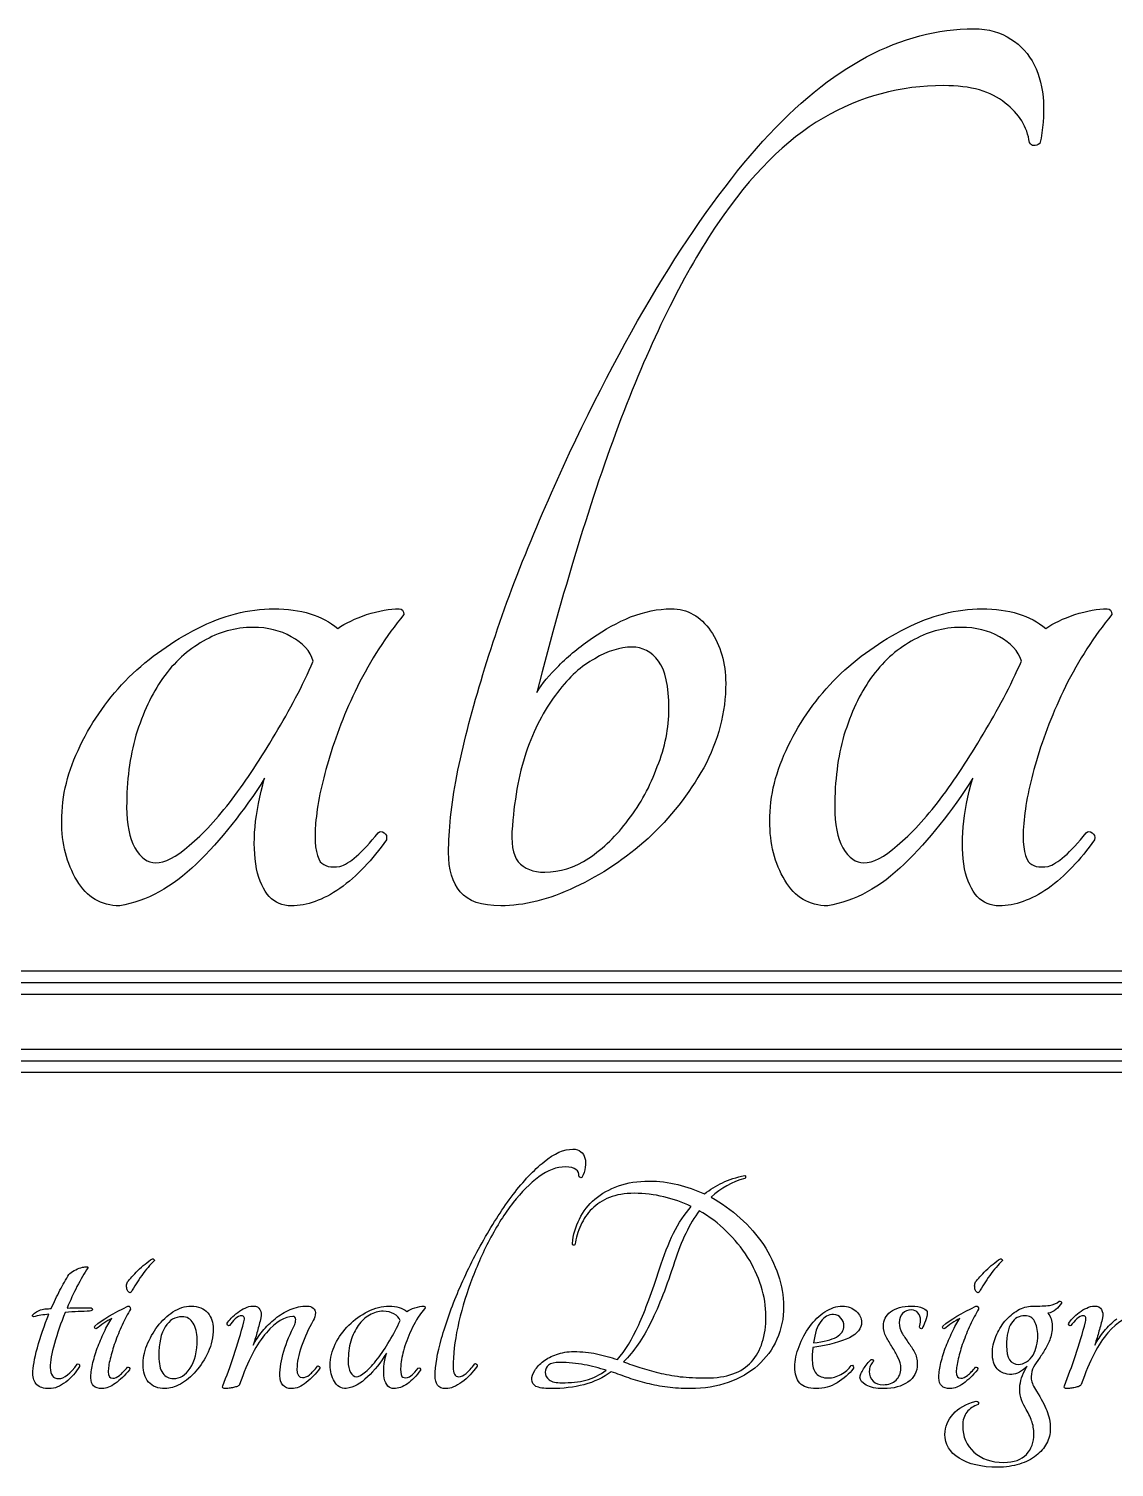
# Model space of a CAD drawing. Extents: x 18 to 132, y 20 to 130.
# Drawn here: x 60.8 to 108.4, y 20 to 83 of the extents above; entities that cross this region are included whole.
import ezdxf

# ---------------------------------------------------------------- set-up
doc = ezdxf.new("R2010")
doc.units = 0
doc.layers.add('Ebene_1', color=7, linetype='CONTINUOUS')

msp = doc.modelspace()

# ---------------------------------------------------------------- linework, layer by layer
at = {"layer": 'Ebene_1', "color": 7}
for p, q in [((102.219415, 82.976305), (102.219415, 82.976305)), ((87.233415, 55.899905), (87.233415, 55.899905)), ((76.125146, 47.771906), (76.125146, 47.771906)), ((107.147027, 47.771906), (107.147027, 47.771906)), ((66.371546, 46.451106), (66.371546, 46.451106)), ((97.393427, 46.451106), (97.393427, 46.451106)), ((122.72222, 41.706902), (27.277922, 41.706902)), ((26.280791, 41.206773), (123.75921, 41.206773)), ((27.277922, 40.706963), (122.72222, 40.706963)), ((118.52145, 38.2854), (31.478699, 38.2854)), ((30.48141, 37.78609), (119.55859, 37.78609)), ((31.478182, 37.28495), (118.52145, 37.28495)), ((84.657291, 33.915936), (84.657302, 33.915928)), ((90.710945, 31.813384), (90.710945, 31.813377)), ((65.296892, 27.650605), (65.296892, 27.650605)), ((102.451345, 27.650605), (102.451345, 27.650605)), ((105.950899, 27.255503), (105.950899, 27.255495)), ((61.571562, 26.93095), (61.684451, 26.93095)), ((63.025004, 26.973264), (63.547114, 26.973264)), ((63.547114, 26.973264), (63.547114, 26.973275)), ((67.92156, 27.043829), (67.92156, 27.043829)), ((96.073151, 26.676942), (96.073151, 26.676942)), ((99.488015, 27.043845), (99.488023, 27.043829)), ((63.787006, 26.056053), (63.787006, 26.056053)), ((97.300805, 26.338276), (97.300816, 26.338276)), ((100.941459, 26.056053), (100.941459, 26.056053)), ((95.141819, 24.955388), (95.141819, 24.659055)), ((104.822011, 24.898944), (104.822011, 24.898944)), ((73.467209, 24.419176), (73.467208, 24.419168)), ((75.160547, 23.953502), (75.160547, 23.953502)), ((77.869875, 24.320389), (77.869875, 24.320389)), ((104.511576, 24.334509), (104.525678, 24.36273)), ((67.14545, 23.868835), (67.14545, 23.868835)), ((84.163402, 23.685392), (84.163402, 23.685392)), ((90.485166, 23.897058), (90.485166, 23.897058))]:
    msp.add_line(p, q, dxfattribs=at)
for points in [[(92.973815, 78.048705), (95.954082, 81.333772), (99.035948, 82.976305), (102.219415, 82.976305)], [(102.219415, 82.976305), (102.862882, 82.976305), (103.404748, 82.823905), (103.845015, 82.519105)], [(103.845015, 82.519105), (104.285282, 82.248172), (104.623948, 81.875638), (104.861015, 81.401505)], [(104.861015, 81.401505), (105.098082, 80.927372), (105.233548, 80.385505), (105.267415, 79.775905)], [(100.898615, 80.487105), (99.002082, 80.487105), (97.241015, 80.012972), (95.615415, 79.064705)], [(103.591015, 79.725105), (102.981415, 80.233105), (102.083948, 80.487105), (100.898615, 80.487105)], [(104.657815, 77.997905), (104.556215, 78.675238), (104.200615, 79.250972), (103.591015, 79.725105)], [(105.267415, 79.775905), (105.301282, 79.200172), (105.250482, 78.590572), (105.115015, 77.947105)], [(95.615415, 79.064705), (93.989815, 78.116438), (92.448882, 76.575505), (90.992615, 74.441905)], [(84.236215, 63.824705), (87.114882, 70.022305), (90.027415, 74.763638), (92.973815, 78.048705)], [(105.115015, 77.947105), (104.911815, 77.811638), (104.759415, 77.828572), (104.657815, 77.997905)], [(90.992615, 74.441905), (89.570215, 72.342172), (88.198615, 69.598972), (86.877815, 66.212305)], [(86.877815, 66.212305), (85.590882, 62.859505), (84.320882, 58.761639), (83.067815, 53.918706)], [(82.204215, 59.049505), (82.847682, 60.675105), (83.525015, 62.266838), (84.236215, 63.824705)], [(80.629415, 54.426706), (81.069682, 55.916839), (81.594615, 57.457772), (82.204215, 59.049505)], [(68.200346, 56.712705), (69.317946, 57.288438), (70.435546, 57.576305), (71.553146, 57.576305)], [(71.553146, 57.576305), (72.738479, 57.576305), (73.669813, 57.288438), (74.347146, 56.712705)], [(74.347146, 56.712705), (74.685813, 56.949772), (75.109146, 57.152972), (75.617146, 57.322305)], [(77.242746, 57.322305), (76.463813, 56.374038), (75.786479, 55.324172), (75.210746, 54.172706)], [(75.617146, 57.322305), (76.159013, 57.491638), (76.633146, 57.576305), (77.039546, 57.576305)], [(77.039546, 57.576305), (77.175013, 57.576305), (77.242746, 57.491638), (77.242746, 57.322305)], [(87.182615, 57.220705), (87.792215, 57.457772), (88.384882, 57.576305), (88.960615, 57.576305)], [(88.960615, 57.576305), (89.671815, 57.576305), (90.247548, 57.254572), (90.687815, 56.611105)], [(99.222227, 56.712705), (100.339827, 57.288438), (101.457427, 57.576305), (102.575027, 57.576305)], [(102.575027, 57.576305), (103.76036, 57.576305), (104.691694, 57.288438), (105.369027, 56.712705)], [(105.369027, 56.712705), (105.707694, 56.949772), (106.131027, 57.152972), (106.639027, 57.322305)], [(108.264627, 57.322305), (107.485694, 56.374038), (106.80836, 55.324172), (106.232627, 54.172706)], [(106.639027, 57.322305), (107.180894, 57.491638), (107.655027, 57.576305), (108.061427, 57.576305)], [(108.061427, 57.576305), (108.196894, 57.576305), (108.264627, 57.491638), (108.264627, 57.322305)], [(65.203146, 54.579106), (66.117546, 55.459639), (67.116613, 56.170838), (68.200346, 56.712705)], [(70.638746, 56.763505), (69.859813, 56.763505), (69.131679, 56.560305), (68.454346, 56.153905)], [(72.315146, 56.357105), (71.841013, 56.628038), (71.282213, 56.763505), (70.638746, 56.763505)], [(85.506215, 56.306305), (86.048082, 56.678838), (86.606882, 56.983638), (87.182615, 57.220705)], [(96.225027, 54.579106), (97.139427, 55.459639), (98.138494, 56.170838), (99.222227, 56.712705)], [(101.660627, 56.763505), (100.881694, 56.763505), (100.15356, 56.560305), (99.476227, 56.153905)], [(103.337027, 56.357105), (102.862894, 56.628038), (102.304094, 56.763505), (101.660627, 56.763505)], [(68.454346, 56.153905), (67.777013, 55.781372), (67.184346, 55.239506), (66.676346, 54.528306)], [(73.280346, 55.290306), (73.144879, 55.730572), (72.823146, 56.086172), (72.315146, 56.357105)], [(84.033015, 55.087106), (84.473282, 55.527372), (84.964348, 55.933772), (85.506215, 56.306305)], [(90.687815, 56.611105), (91.128082, 55.967639), (91.348215, 55.205639), (91.348215, 54.325106)], [(99.476227, 56.153905), (98.798894, 55.781372), (98.206227, 55.239506), (97.698227, 54.528306)], [(104.302227, 55.290306), (104.16676, 55.730572), (103.845027, 56.086172), (103.337027, 56.357105)], [(87.233415, 55.899905), (86.725415, 55.899905), (86.183548, 55.730572), (85.607815, 55.391906)], [(88.401815, 55.290306), (88.097015, 55.696705), (87.707548, 55.899905), (87.233415, 55.899905)], [(71.603946, 52.089906), (72.247413, 53.139773), (72.806213, 54.206573), (73.280346, 55.290306)], [(83.067815, 53.918706), (83.304882, 54.291239), (83.626615, 54.680706), (84.033015, 55.087106)], [(85.607815, 55.391906), (85.032082, 55.087106), (84.490215, 54.596039), (83.982215, 53.918706)], [(88.859015, 53.207506), (88.859015, 54.189639), (88.706615, 54.883906), (88.401815, 55.290306)], [(102.625827, 52.089906), (103.269294, 53.139773), (103.828094, 54.206573), (104.302227, 55.290306)], [(63.069546, 51.581906), (63.611413, 52.699506), (64.322613, 53.698573), (65.203146, 54.579106)], [(66.676346, 54.528306), (66.202213, 53.850973), (65.812746, 53.021239), (65.507946, 52.039106)], [(75.210746, 54.172706), (74.668879, 53.055106), (74.245546, 51.971373), (73.940746, 50.921506)], [(79.562615, 50.261106), (79.833548, 51.581906), (80.189148, 52.970439), (80.629415, 54.426706)], [(91.348215, 54.325106), (91.348215, 53.038173), (91.026482, 51.802039), (90.383015, 50.616706)], [(94.091427, 51.581906), (94.633294, 52.699506), (95.344494, 53.698573), (96.225027, 54.579106)], [(97.698227, 54.528306), (97.224094, 53.850973), (96.834627, 53.021239), (96.529827, 52.039106)], [(106.232627, 54.172706), (105.69076, 53.055106), (105.267427, 51.971373), (104.962627, 50.921506)], [(83.982215, 53.918706), (83.474215, 53.275239), (83.033948, 52.462439), (82.661415, 51.480306)], [(88.351015, 50.667506), (88.689682, 51.514173), (88.859015, 52.360839), (88.859015, 53.207506)], [(65.507946, 52.039106), (65.237013, 51.090839), (65.101546, 50.040973), (65.101546, 48.889506)], [(69.724346, 49.245106), (70.367813, 50.091773), (70.994346, 51.040039), (71.603946, 52.089906)], [(96.529827, 52.039106), (96.258894, 51.090839), (96.123427, 50.040973), (96.123427, 48.889506)], [(100.746227, 49.245106), (101.389694, 50.091773), (102.016227, 51.040039), (102.625827, 52.089906)], [(62.256746, 48.279906), (62.256746, 49.397506), (62.527679, 50.498173), (63.069546, 51.581906)], [(82.661415, 51.480306), (82.322748, 50.498173), (82.102615, 49.363639), (82.001015, 48.076706)], [(93.278627, 48.279906), (93.278627, 49.397506), (93.54956, 50.498173), (94.091427, 51.581906)], [(73.940746, 50.921506), (73.635946, 49.905506), (73.449679, 48.991106), (73.381946, 48.178306)], [(87.081015, 48.330706), (87.622882, 49.041906), (88.046215, 49.820839), (88.351015, 50.667506)], [(90.383015, 50.616706), (89.739548, 49.465239), (88.926748, 48.432306), (87.944615, 47.517906)], [(104.962627, 50.921506), (104.657827, 49.905506), (104.47156, 48.991106), (104.403827, 48.178306)], [(71.146746, 50.159506), (70.232346, 48.703239), (69.233279, 47.450173), (68.149546, 46.400306)], [(70.791146, 46.197106), (70.587946, 47.314706), (70.706479, 48.635506), (71.146746, 50.159506)], [(79.207015, 46.908306), (79.207015, 47.856573), (79.325548, 48.974173), (79.562615, 50.261106)], [(102.168627, 50.159506), (101.254227, 48.703239), (100.25516, 47.450173), (99.171427, 46.400306)], [(101.813027, 46.197106), (101.609827, 47.314706), (101.72836, 48.635506), (102.168627, 50.159506)], [(67.844746, 47.213106), (68.454346, 47.721106), (69.080879, 48.398439), (69.724346, 49.245106)], [(98.866627, 47.213106), (99.476227, 47.721106), (100.10276, 48.398439), (100.746227, 49.245106)], [(65.101546, 48.889506), (65.101546, 48.144439), (65.220079, 47.551773), (65.457146, 47.111506)], [(96.123427, 48.889506), (96.123427, 48.144439), (96.24196, 47.551773), (96.479027, 47.111506)], [(62.917146, 45.689106), (62.476879, 46.434173), (62.256746, 47.297773), (62.256746, 48.279906)], [(73.381946, 48.178306), (73.314213, 47.365506), (73.381946, 46.806706), (73.585146, 46.501906)], [(82.001015, 48.076706), (81.933282, 47.331639), (82.017948, 46.806706), (82.255015, 46.501906)], [(85.353815, 46.654306), (85.997282, 47.094573), (86.573015, 47.653373), (87.081015, 48.330706)], [(93.939027, 45.689106), (93.49876, 46.434173), (93.278627, 47.297773), (93.278627, 48.279906)], [(104.403827, 48.178306), (104.336094, 47.365506), (104.403827, 46.806706), (104.607027, 46.501906)], [(74.448746, 46.298706), (74.855146, 46.400306), (75.413946, 46.891373), (76.125146, 47.771906)], [(76.480746, 47.467106), (75.871146, 46.586573), (75.193813, 45.875373), (74.448746, 45.333506)], [(76.125146, 47.771906), (76.192879, 47.839639), (76.277546, 47.839639), (76.379146, 47.771906)], [(76.379146, 47.771906), (76.480746, 47.704173), (76.514613, 47.602573), (76.480746, 47.467106)], [(87.944615, 47.517906), (86.962482, 46.637373), (85.895682, 45.926173), (84.744215, 45.384306)], [(105.470627, 46.298706), (105.877027, 46.400306), (106.435827, 46.891373), (107.147027, 47.771906)], [(107.502627, 47.467106), (106.893027, 46.586573), (106.215694, 45.875373), (105.470627, 45.333506)], [(107.147027, 47.771906), (107.21476, 47.839639), (107.299427, 47.839639), (107.401027, 47.771906)], [(107.401027, 47.771906), (107.502627, 47.704173), (107.536494, 47.602573), (107.502627, 47.467106)], [(65.457146, 47.111506), (65.728079, 46.671239), (66.032879, 46.451106), (66.371546, 46.451106)], [(66.371546, 46.451106), (66.777946, 46.451106), (67.269013, 46.705106), (67.844746, 47.213106)], [(79.715015, 45.181106), (79.376348, 45.587506), (79.207015, 46.163239), (79.207015, 46.908306)], [(83.423415, 46.044706), (84.066882, 46.044706), (84.710348, 46.247906), (85.353815, 46.654306)], [(96.479027, 47.111506), (96.74996, 46.671239), (97.05476, 46.451106), (97.393427, 46.451106)], [(97.393427, 46.451106), (97.799827, 46.451106), (98.290894, 46.705106), (98.866627, 47.213106)], [(68.149546, 46.400306), (67.099679, 45.384306), (65.982079, 44.774706), (64.796746, 44.571506)], [(72.315146, 44.571506), (71.536213, 44.571506), (71.028213, 45.113373), (70.791146, 46.197106)], [(73.585146, 46.501906), (73.754479, 46.298706), (74.042346, 46.230973), (74.448746, 46.298706)], [(82.255015, 46.501906), (82.525948, 46.197106), (82.915415, 46.044706), (83.423415, 46.044706)], [(99.171427, 46.400306), (98.12156, 45.384306), (97.00396, 44.774706), (95.818627, 44.571506)], [(103.337027, 44.571506), (102.558094, 44.571506), (102.050094, 45.113373), (101.813027, 46.197106)], [(104.607027, 46.501906), (104.77636, 46.298706), (105.064227, 46.230973), (105.470627, 46.298706)], [(64.796746, 44.571506), (63.983946, 44.571506), (63.357413, 44.944039), (62.917146, 45.689106)], [(84.744215, 45.384306), (83.592748, 44.842439), (82.509015, 44.571506), (81.493015, 44.571506)], [(95.818627, 44.571506), (95.005827, 44.571506), (94.379294, 44.944039), (93.939027, 45.689106)], [(74.448746, 45.333506), (73.703679, 44.825506), (72.992479, 44.571506), (72.315146, 44.571506)], [(81.493015, 44.571506), (80.646348, 44.571506), (80.053682, 44.774706), (79.715015, 45.181106)], [(105.470627, 45.333506), (104.72556, 44.825506), (104.01436, 44.571506), (103.337027, 44.571506)], [(83.387296, 33.365603), (83.838849, 33.732491), (84.262181, 33.915936), (84.657291, 33.915936)], [(84.657302, 33.915928), (84.798413, 33.915928), (84.911302, 33.878298), (84.995968, 33.803038)], [(84.995968, 33.803038), (85.090041, 33.737187), (85.151189, 33.643113), (85.179411, 33.520818)], [(85.179411, 33.520818), (85.217042, 33.407929), (85.221743, 33.276225), (85.193514, 33.125706)], [(82.032631, 31.926271), (82.484186, 32.518937), (82.935741, 32.998715), (83.387296, 33.365603)], [(84.332738, 33.139818), (83.947034, 33.139818), (83.556627, 32.994004), (83.161516, 32.702375)], [(84.784291, 33.026929), (84.690218, 33.102189), (84.5397, 33.139818), (84.332738, 33.139818)], [(84.911291, 32.744709), (84.930106, 32.857597), (84.887773, 32.951671), (84.784291, 33.026929)], [(85.193514, 33.125706), (85.174698, 32.975188), (85.122957, 32.82467), (85.038291, 32.674152)], [(91.204832, 32.448384), (91.496462, 32.580086), (91.821017, 32.683567), (92.178497, 32.758827)], [(92.178497, 32.758827), (92.206719, 32.758827), (92.22083, 32.740012), (92.22083, 32.702383)], [(83.161516, 32.702375), (82.775814, 32.420154), (82.399519, 32.043857), (82.032631, 31.573487)], [(84.967737, 32.674152), (84.939515, 32.692968), (84.9207, 32.716486), (84.911291, 32.744709)], [(85.038291, 32.674152), (85.019477, 32.655337), (84.995959, 32.655337), (84.967737, 32.674152)], [(85.616844, 31.728718), (85.908473, 31.973309), (86.251842, 32.16616), (86.646953, 32.307271)], [(86.646953, 32.307271), (87.042063, 32.448382), (87.488914, 32.518937), (87.987505, 32.518937)], [(87.987505, 32.518937), (88.420244, 32.518937), (88.838873, 32.467197), (89.24339, 32.363717)], [(89.24339, 32.363717), (89.64791, 32.269642), (90.038317, 32.133234), (90.414612, 31.954495)], [(90.414612, 31.954495), (90.659203, 32.15205), (90.92261, 32.31668), (91.204832, 32.448384)], [(92.178497, 32.631827), (91.623462, 32.481309), (91.134278, 32.208495), (90.710945, 31.813384)], [(92.22083, 32.702383), (92.22083, 32.674161), (92.206719, 32.650642), (92.178497, 32.631827)], [(80.748521, 29.95072), (81.162446, 30.684497), (81.590482, 31.343014), (82.032631, 31.926271)], [(82.032631, 31.573487), (81.665742, 31.103118), (81.322372, 30.562193), (81.002521, 29.950712)], [(84.939511, 30.853829), (85.108844, 31.192495), (85.334622, 31.484125), (85.616844, 31.728718)], [(86.25184, 31.799264), (85.950805, 31.676968), (85.696806, 31.512339), (85.489844, 31.305377)], [(87.338395, 31.98271), (86.924469, 31.98271), (86.562284, 31.921561), (86.25184, 31.799264)], [(88.636614, 31.827487), (88.22269, 31.930969), (87.78995, 31.98271), (87.338395, 31.98271)], [(89.836056, 31.404154), (89.459761, 31.592302), (89.059947, 31.733413), (88.636614, 31.827487)], [(90.710945, 31.813377), (91.171907, 31.559377), (91.595239, 31.253636), (91.980941, 30.896155)], [(85.489844, 31.305377), (85.28288, 31.098415), (85.11825, 30.858526), (84.995955, 30.585711)], [(89.059947, 30.232935), (89.285725, 30.68449), (89.544428, 31.074896), (89.836056, 31.404154)], [(90.188835, 31.220711), (89.765503, 30.64686), (89.403318, 29.898972), (89.10228, 28.977047)], [(91.388277, 30.317602), (91.030796, 30.665675), (90.630982, 30.966711), (90.188835, 31.220711)], [(91.980941, 30.896155), (92.376051, 30.548082), (92.714718, 30.162379), (92.996939, 29.739046)], [(84.629066, 29.781387), (84.666696, 30.167091), (84.770178, 30.524572), (84.939511, 30.853829)], [(84.995955, 30.585711), (84.873659, 30.312896), (84.788993, 30.025971), (84.741955, 29.724936)], [(92.305497, 29.188713), (92.051497, 29.593232), (91.745757, 29.969528), (91.388277, 30.317602)], [(79.647857, 27.735279), (79.967708, 28.478463), (80.334596, 29.216943), (80.748521, 29.95072)], [(81.002521, 29.950712), (80.68267, 29.339233), (80.405152, 28.708938), (80.169967, 28.059827)], [(84.671399, 29.710833), (84.643177, 29.720235), (84.629066, 29.743753), (84.629066, 29.781387)], [(84.741955, 29.724936), (84.72314, 29.70612), (84.699621, 29.701419), (84.671399, 29.710833)], [(88.453171, 28.680714), (88.641319, 29.263973), (88.843578, 29.78138), (89.059947, 30.232935)], [(92.996939, 29.739046), (93.279161, 29.315713), (93.495531, 28.873566), (93.646049, 28.412604)], [(65.593225, 28.59605), (65.800188, 28.803012), (66.011854, 28.977049), (66.228224, 29.118159)], [(66.327002, 29.033493), (66.129446, 28.854751), (65.941299, 28.638381), (65.762558, 28.384383)], [(66.228224, 29.118159), (66.247039, 29.127561), (66.270557, 29.118153), (66.298779, 29.089936)], [(66.298779, 29.089936), (66.327002, 29.071121), (66.336409, 29.052307), (66.327002, 29.033493)], [(89.10228, 28.977047), (88.773023, 27.932828), (88.429653, 27.053237), (88.072171, 26.338276)], [(92.898163, 27.918717), (92.757052, 28.360864), (92.559496, 28.784196), (92.305497, 29.188713)], [(102.747678, 28.59605), (102.95464, 28.803012), (103.166306, 28.977049), (103.382677, 29.118159)], [(103.481454, 29.033493), (103.283898, 28.854751), (103.095751, 28.638381), (102.917011, 28.384383)], [(103.382677, 29.118159), (103.40149, 29.127561), (103.425008, 29.118153), (103.453231, 29.089936)], [(103.453231, 29.089936), (103.481453, 29.071121), (103.49086, 29.052307), (103.481454, 29.033493)], [(62.178339, 27.735271), (62.310042, 27.989271), (62.441745, 28.219753), (62.573449, 28.426717)], [(62.573449, 28.426717), (62.629893, 28.492568), (62.705152, 28.549012), (62.799226, 28.59605)], [(62.799226, 28.59605), (62.902708, 28.652492), (63.001485, 28.694825), (63.095559, 28.723047)], [(63.406003, 28.723047), (63.246077, 28.478456), (63.086152, 28.205642), (62.926226, 27.904605)], [(63.095559, 28.723047), (63.189633, 28.751269), (63.264892, 28.76538), (63.321336, 28.76538)], [(63.321336, 28.76538), (63.387188, 28.774782), (63.41541, 28.760671), (63.406003, 28.723047)], [(65.14167, 28.102161), (65.245152, 28.233865), (65.39567, 28.398495), (65.593225, 28.59605)], [(65.762558, 28.384383), (65.583818, 28.139791), (65.428596, 27.895198), (65.296892, 27.650605)], [(87.535949, 26.225386), (87.827579, 26.865088), (88.13332, 27.68353), (88.453171, 28.680714)], [(93.646049, 28.412604), (93.805975, 27.951642), (93.885938, 27.49068), (93.885938, 27.029719)], [(102.296122, 28.102161), (102.399604, 28.233865), (102.550122, 28.398495), (102.747678, 28.59605)], [(102.917011, 28.384383), (102.738271, 28.139791), (102.583049, 27.895198), (102.451345, 27.650605)], [(61.797339, 26.945052), (61.919635, 27.217865), (62.046635, 27.481272), (62.178339, 27.735271)], [(62.926226, 27.904605), (62.775708, 27.603569), (62.629893, 27.288422), (62.488782, 26.959162)], [(65.099337, 27.932828), (65.099337, 27.998679), (65.113448, 28.055123), (65.14167, 28.102161)], [(65.127559, 27.763494), (65.108744, 27.819939), (65.099337, 27.876383), (65.099337, 27.932828)], [(65.198115, 27.650605), (65.169893, 27.678827), (65.146374, 27.716457), (65.127559, 27.763494)], [(78.899969, 25.632728), (79.088117, 26.300654), (79.337413, 27.001504), (79.647857, 27.735279)], [(80.169967, 28.059827), (79.934782, 27.410717), (79.746634, 26.766311), (79.605524, 26.126609)], [(93.109829, 26.592276), (93.109829, 27.034422), (93.039274, 27.476569), (92.898163, 27.918717)], [(102.253788, 27.932828), (102.253788, 27.998679), (102.2679, 28.055123), (102.296122, 28.102161)], [(102.282012, 27.763494), (102.263196, 27.819939), (102.253788, 27.876383), (102.253788, 27.932828)], [(102.352568, 27.650605), (102.324346, 27.678827), (102.300827, 27.716457), (102.282012, 27.763494)], [(65.296892, 27.650605), (65.26867, 27.622383), (65.235744, 27.622383), (65.198115, 27.650605)], [(102.451345, 27.650605), (102.423122, 27.622383), (102.390197, 27.622383), (102.352568, 27.650605)], [(105.527567, 27.07206), (105.706306, 27.100282), (105.847417, 27.16143), (105.950899, 27.255503)], [(106.063786, 27.170837), (105.988528, 27.067356), (105.903862, 26.973283), (105.809787, 26.888616)], [(105.950899, 27.255495), (105.979122, 27.274311), (106.007344, 27.26961), (106.035566, 27.241393)], [(106.035566, 27.241393), (106.063788, 27.222577), (106.073195, 27.199059), (106.063786, 27.170837)], [(61.02123, 26.578171), (60.974193, 26.587572), (60.960081, 26.611091), (60.978896, 26.648727)], [(60.978896, 26.648727), (61.007119, 26.686356), (61.049452, 26.723986), (61.105896, 26.761617)], [(61.698562, 26.69106), (61.453969, 26.662838), (61.228192, 26.625208), (61.02123, 26.578171)], [(61.105896, 26.761617), (61.171748, 26.808652), (61.247007, 26.846281), (61.331673, 26.874504)], [(61.190562, 25.223508), (61.322266, 25.703284), (61.491599, 26.192468), (61.698562, 26.69106)], [(61.331673, 26.874504), (61.41634, 26.912134), (61.496303, 26.93095), (61.571562, 26.93095)], [(61.684451, 26.93095), (61.72208, 26.93095), (61.75971, 26.93565), (61.797339, 26.945052)], [(62.404116, 26.761617), (62.215968, 26.300653), (62.060746, 25.849098), (61.93845, 25.406952)], [(62.98267, 26.80395), (62.80393, 26.794548), (62.611078, 26.780437), (62.404116, 26.761617)], [(62.488782, 26.959162), (62.667523, 26.968564), (62.846263, 26.973264), (63.025004, 26.973264)], [(63.476558, 26.818052), (63.335447, 26.818052), (63.170818, 26.813351), (62.98267, 26.80395)], [(63.603558, 26.888608), (63.594151, 26.860386), (63.551818, 26.836867), (63.476558, 26.818052)], [(63.547114, 26.973275), (63.594151, 26.95446), (63.612965, 26.926237), (63.603558, 26.888608)], [(63.702341, 26.168935), (64.050414, 26.451157), (64.534895, 26.742785), (65.155782, 27.043821)], [(64.450227, 26.507609), (64.346746, 26.451165), (64.229154, 26.380609), (64.09745, 26.295943)], [(64.111561, 25.90083), (64.22445, 26.136016), (64.337339, 26.338276), (64.450227, 26.507609)], [(65.268671, 26.916821), (65.146375, 26.700452), (65.024079, 26.465268), (64.901783, 26.211268)], [(65.155782, 27.043821), (65.231041, 27.043821), (65.268671, 27.001488), (65.268671, 26.916821)], [(66.454007, 26.15483), (66.651562, 26.40883), (66.877339, 26.620496), (67.131339, 26.789829)], [(67.526449, 26.578163), (67.225412, 26.578163), (66.98082, 26.432348), (66.792673, 26.14072)], [(67.131339, 26.789829), (67.385338, 26.959162), (67.648745, 27.043829), (67.92156, 27.043829)], [(68.020337, 26.295943), (67.907448, 26.484089), (67.742819, 26.578163), (67.526449, 26.578163)], [(67.92156, 27.043829), (68.250818, 27.043829), (68.49541, 26.945051), (68.655336, 26.747496)], [(68.655336, 26.747496), (68.815261, 26.54994), (68.895224, 26.31946), (68.895224, 26.056053)], [(69.501994, 26.29595), (69.549031, 26.361802), (69.610179, 26.437061), (69.685438, 26.521727)], [(69.85477, 26.479404), (69.760696, 26.394738), (69.67603, 26.300664), (69.60077, 26.197182)], [(69.685438, 26.521727), (69.770104, 26.606394), (69.864178, 26.686357), (69.96766, 26.761617)], [(70.151103, 26.620514), (70.047621, 26.620514), (69.948844, 26.573478), (69.85477, 26.479404)], [(69.96766, 26.761617), (70.071141, 26.846283), (70.179326, 26.912134), (70.292214, 26.95917)], [(70.24988, 26.549961), (70.231065, 26.596997), (70.19814, 26.620514), (70.151103, 26.620514)], [(70.23577, 26.352405), (70.263992, 26.446478), (70.268696, 26.51233), (70.24988, 26.549961)], [(70.292214, 26.95917), (70.405103, 27.015614), (70.517992, 27.043837), (70.630881, 27.043837)], [(70.630881, 27.043837), (70.790806, 27.043837), (70.894288, 26.992097), (70.941324, 26.888616)], [(70.983658, 26.535837), (70.936621, 26.328875), (70.88488, 26.13132), (70.828436, 25.943171)], [(70.941324, 26.888616), (70.997769, 26.794541), (71.01188, 26.676948), (70.983658, 26.535837)], [(71.054213, 25.943171), (71.223546, 26.150135), (71.40699, 26.333579), (71.604545, 26.493504)], [(72.380655, 26.592286), (72.032581, 26.592286), (71.646878, 26.352398), (71.223546, 25.87262)], [(71.604545, 26.493504), (71.811508, 26.662837), (72.032582, 26.794541), (72.267767, 26.888616)], [(72.267767, 26.888616), (72.502951, 26.992097), (72.752247, 27.043837), (73.015654, 27.043837)], [(72.507655, 26.451173), (72.507655, 26.545249), (72.465321, 26.592286), (72.380655, 26.592286)], [(73.015654, 27.043837), (73.128543, 27.043837), (73.213209, 27.015614), (73.269653, 26.95917)], [(73.269653, 26.95917), (73.335505, 26.902726), (73.368431, 26.836875), (73.368431, 26.761617)], [(73.368431, 26.761617), (73.368431, 26.629912), (73.335505, 26.512319), (73.269653, 26.408837)], [(74.835992, 26.211276), (75.089992, 26.455867), (75.36751, 26.653422), (75.668546, 26.803942)], [(75.739102, 26.648719), (75.550954, 26.545237), (75.386324, 26.394718), (75.245214, 26.197163)], [(75.668546, 26.803942), (75.97899, 26.963866), (76.289434, 27.043829), (76.599878, 27.043829)], [(76.345878, 26.818052), (76.129508, 26.818052), (75.927249, 26.761608), (75.739102, 26.648719)], [(76.811544, 26.705162), (76.679841, 26.780422), (76.524619, 26.818052), (76.345878, 26.818052)], [(76.599878, 27.043829), (76.929136, 27.043829), (77.18784, 26.963866), (77.375987, 26.803942)], [(77.079655, 26.40883), (77.042025, 26.531127), (76.952655, 26.629905), (76.811544, 26.705162)], [(77.375987, 26.803942), (77.470061, 26.869793), (77.587654, 26.926237), (77.728764, 26.973275)], [(78.180319, 26.973275), (77.963949, 26.709867), (77.775801, 26.418237), (77.615876, 26.098386)], [(77.728764, 26.973275), (77.879283, 27.020311), (78.010986, 27.043829), (78.123875, 27.043829)], [(78.123875, 27.043829), (78.161505, 27.043829), (78.180319, 27.020311), (78.180319, 26.973275)], [(92.47483, 24.602611), (92.898163, 25.082389), (93.109829, 25.74561), (93.109829, 26.592276)], [(93.885938, 27.029719), (93.885938, 26.512312), (93.787161, 26.032535), (93.589605, 25.590387)], [(95.028921, 26.15483), (95.226476, 26.418238), (95.44755, 26.629905), (95.692141, 26.789829)], [(96.073151, 26.676942), (95.856782, 26.676942), (95.668634, 26.57346), (95.508708, 26.366496)], [(95.692141, 26.789829), (95.94614, 26.959162), (96.20014, 27.043829), (96.45414, 27.043829)], [(96.397707, 26.521719), (96.31304, 26.625201), (96.204855, 26.676942), (96.073151, 26.676942)], [(96.524707, 26.168943), (96.524707, 26.310054), (96.482373, 26.427646), (96.397707, 26.521719)], [(96.45414, 27.043829), (96.708139, 27.043829), (96.910398, 26.96857), (97.060916, 26.818052)], [(97.060916, 26.818052), (97.220842, 26.676941), (97.300805, 26.517016), (97.300805, 26.338276)], [(98.260353, 26.183069), (98.260353, 26.427662), (98.363834, 26.62992), (98.570796, 26.789845)], [(98.570796, 26.789845), (98.777758, 26.959178), (99.083498, 27.043845), (99.488015, 27.043845)], [(99.092913, 26.719283), (98.99884, 26.625208), (98.951803, 26.488801), (98.951803, 26.310061)], [(99.488023, 26.874504), (99.328098, 26.874504), (99.196395, 26.822763), (99.092913, 26.719283)], [(99.488023, 27.043829), (99.694987, 27.043829), (99.859617, 27.015607), (99.981912, 26.959162)], [(99.770246, 26.747504), (99.704395, 26.83217), (99.61032, 26.874504), (99.488023, 26.874504)], [(99.883135, 26.42295), (99.883135, 26.554653), (99.845506, 26.662837), (99.770246, 26.747504)], [(99.981912, 26.959162), (100.113615, 26.902718), (100.179466, 26.832162), (100.179466, 26.747496)], [(100.179466, 26.747496), (100.179466, 26.644016), (100.151244, 26.526423), (100.094799, 26.394719)], [(100.856801, 26.168935), (101.204874, 26.451157), (101.689354, 26.742785), (102.310243, 27.043821)], [(101.604679, 26.507609), (101.501197, 26.451165), (101.383605, 26.380609), (101.251903, 26.295943)], [(101.266013, 25.90083), (101.378902, 26.136016), (101.49179, 26.338276), (101.604679, 26.507609)], [(102.42313, 26.916821), (102.300834, 26.700452), (102.178538, 26.465268), (102.056243, 26.211268)], [(102.310243, 27.043821), (102.385501, 27.043821), (102.42313, 27.001488), (102.42313, 26.916821)], [(103.580236, 26.380617), (103.749569, 26.578172), (103.937717, 26.738098), (104.144681, 26.860393)], [(104.455124, 26.620496), (104.210531, 26.620496), (104.012976, 26.512311), (103.862458, 26.295943)], [(104.144681, 26.860393), (104.351643, 26.982689), (104.563309, 27.043837), (104.779678, 27.043837)], [(104.878457, 26.380609), (104.793791, 26.540534), (104.65268, 26.620496), (104.455124, 26.620496)], [(104.779678, 27.043837), (105.09953, 27.043837), (105.348827, 27.053244), (105.527567, 27.07206)], [(105.809787, 26.888616), (105.715713, 26.80395), (105.598121, 26.752209), (105.45701, 26.733393)], [(105.45701, 26.733393), (105.588714, 26.582876), (105.654566, 26.399432), (105.654566, 26.183061)], [(106.374245, 26.29595), (106.421281, 26.361802), (106.482429, 26.437061), (106.557689, 26.521727)], [(106.727014, 26.479404), (106.632941, 26.394738), (106.548274, 26.300664), (106.473014, 26.197182)], [(106.557689, 26.521727), (106.642355, 26.606394), (106.736429, 26.686357), (106.839909, 26.761617)], [(107.023347, 26.620514), (106.919865, 26.620514), (106.821087, 26.573478), (106.727014, 26.479404)], [(106.839909, 26.761617), (106.943391, 26.846283), (107.051576, 26.912134), (107.164465, 26.95917)], [(107.122124, 26.549961), (107.103308, 26.596997), (107.070383, 26.620514), (107.023347, 26.620514)], [(107.108021, 26.352405), (107.136244, 26.446478), (107.140944, 26.51233), (107.122124, 26.549961)], [(107.164465, 26.95917), (107.277354, 27.015614), (107.390242, 27.043837), (107.503131, 27.043837)], [(107.503131, 27.043837), (107.663057, 27.043837), (107.766538, 26.992097), (107.813574, 26.888616)], [(107.855908, 26.535837), (107.808872, 26.328875), (107.757132, 26.13132), (107.700687, 25.943171)], [(107.813574, 26.888616), (107.870019, 26.794541), (107.88413, 26.676948), (107.855908, 26.535837)], [(107.926464, 25.943171), (108.095797, 26.150135), (108.279241, 26.333579), (108.476797, 26.493504)], [(109.252906, 26.592286), (108.904833, 26.592286), (108.51913, 26.352398), (108.095797, 25.87262)], [(63.716451, 26.070155), (63.697636, 26.107786), (63.692933, 26.140713), (63.702341, 26.168935)], [(63.787006, 26.056053), (63.758784, 26.037238), (63.735266, 26.041938), (63.716451, 26.070155)], [(64.09745, 26.295943), (63.975154, 26.211276), (63.871673, 26.131313), (63.787006, 26.056053)], [(63.815228, 25.195277), (63.909302, 25.43987), (64.00808, 25.675054), (64.111561, 25.90083)], [(64.901783, 26.211268), (64.788894, 25.957268), (64.685413, 25.703269), (64.591339, 25.449269)], [(65.988341, 25.322277), (66.110637, 25.623313), (66.265859, 25.90083), (66.454007, 26.15483)], [(66.792673, 26.14072), (66.604525, 25.849091), (66.510451, 25.421055), (66.510451, 24.856611)], [(68.18967, 25.590387), (68.18967, 25.872609), (68.133226, 26.107794), (68.020337, 26.295943)], [(68.895224, 26.056053), (68.895224, 25.689165), (68.819965, 25.345795), (68.669447, 25.025944)], [(69.516104, 26.211284), (69.497289, 26.239506), (69.492586, 26.267728), (69.501994, 26.29595)], [(69.60077, 26.197182), (69.572548, 26.178368), (69.544326, 26.183069), (69.516104, 26.211284)], [(69.798326, 24.884853), (69.967659, 25.374037), (70.113474, 25.863221), (70.23577, 26.352405)], [(71.223546, 25.87262), (70.800213, 25.40225), (70.409807, 24.649659), (70.052326, 23.614846)], [(70.828436, 25.943171), (70.781399, 25.764431), (70.720251, 25.562173), (70.644992, 25.336395)], [(70.644992, 25.336395), (70.75788, 25.543359), (70.894288, 25.745618), (71.054213, 25.943171)], [(71.985545, 25.068288), (72.107841, 25.453992), (72.267766, 25.844398), (72.465321, 26.239507)], [(72.465321, 26.239507), (72.493544, 26.30536), (72.507655, 26.375915), (72.507655, 26.451173)], [(73.269653, 26.408837), (73.072098, 26.051358), (72.902765, 25.679766), (72.761654, 25.294062)], [(74.243327, 25.378721), (74.393845, 25.689165), (74.5914, 25.966683), (74.835992, 26.211276)], [(75.245214, 26.197163), (75.11351, 26.009016), (75.005325, 25.778535), (74.920659, 25.50572)], [(76.613989, 25.519833), (76.792729, 25.811462), (76.947951, 26.107794), (77.079655, 26.40883)], [(77.615876, 26.098386), (77.465358, 25.787942), (77.347765, 25.486906), (77.263099, 25.195277)], [(79.605524, 26.126609), (79.47382, 25.486906), (79.407968, 24.903648), (79.407968, 24.376835)], [(86.60462, 24.701388), (86.933877, 25.077685), (87.24432, 25.585684), (87.535949, 26.225386)], [(88.072171, 26.338276), (87.724098, 25.632721), (87.324284, 25.054166), (86.872729, 24.602611)], [(94.563255, 25.279944), (94.685551, 25.599795), (94.840773, 25.891423), (95.028921, 26.15483)], [(97.300816, 26.338276), (97.300816, 25.802054), (96.590558, 25.435166), (95.170042, 25.237611)], [(95.508708, 26.366496), (95.35819, 26.168941), (95.254709, 25.858498), (95.198265, 25.435167)], [(96.200151, 25.689166), (96.416521, 25.820869), (96.524707, 25.980794), (96.524707, 26.168943)], [(98.37324, 25.703293), (98.297982, 25.85381), (98.260353, 26.013736), (98.260353, 26.183069)], [(98.951803, 26.310061), (98.951803, 26.159543), (98.989432, 26.013729), (99.06469, 25.872618)], [(99.06469, 25.872618), (99.149357, 25.740914), (99.238728, 25.604506), (99.332803, 25.463395)], [(99.840802, 26.140728), (99.869024, 26.206579), (99.883135, 26.300653), (99.883135, 26.42295)], [(99.883135, 26.056061), (99.854913, 26.074876), (99.840802, 26.103099), (99.840802, 26.140728)], [(99.953689, 26.070163), (99.934875, 26.05135), (99.911358, 26.046649), (99.883135, 26.056061)], [(100.094799, 26.394719), (100.047763, 26.263015), (100.000727, 26.15483), (99.953689, 26.070163)], [(100.870903, 26.070155), (100.852088, 26.107786), (100.847387, 26.140713), (100.856801, 26.168935)], [(100.941459, 26.056053), (100.913237, 26.037238), (100.889718, 26.041938), (100.870903, 26.070155)], [(101.251903, 26.295943), (101.129607, 26.211276), (101.026126, 26.131313), (100.941459, 26.056053)], [(100.96968, 25.195277), (101.063755, 25.43987), (101.162533, 25.675054), (101.266013, 25.90083)], [(102.056243, 26.211268), (101.943354, 25.957268), (101.839872, 25.703269), (101.745797, 25.449269)], [(103.185126, 25.717395), (103.288608, 25.961988), (103.420311, 26.183062), (103.580236, 26.380617)], [(103.862458, 26.295943), (103.721347, 26.088979), (103.650792, 25.75972), (103.650792, 25.308167)], [(105.019567, 25.74561), (105.019567, 26.009016), (104.972531, 26.220683), (104.878457, 26.380609)], [(105.654566, 26.183061), (105.654566, 25.947877), (105.616937, 25.740914), (105.541677, 25.562175)], [(106.388348, 26.211284), (106.369532, 26.239506), (106.364832, 26.267728), (106.374245, 26.29595)], [(106.473014, 26.197182), (106.444792, 26.178368), (106.41657, 26.183069), (106.388348, 26.211284)], [(106.670578, 24.884853), (106.83991, 25.374037), (106.985724, 25.863221), (107.108021, 26.352405)], [(108.095797, 25.87262), (107.672464, 25.40225), (107.282057, 24.649659), (106.924575, 23.614846)], [(107.700687, 25.943171), (107.65365, 25.764431), (107.592501, 25.562173), (107.517241, 25.336395)], [(107.517241, 25.336395), (107.63013, 25.543359), (107.766538, 25.745618), (107.926464, 25.943171)], [(60.993007, 24.09462), (60.993007, 24.367435), (61.058859, 24.743731), (61.190562, 25.223508)], [(61.93845, 25.406952), (61.816154, 24.974212), (61.755006, 24.621435), (61.755006, 24.34862)], [(63.603562, 24.489722), (63.660007, 24.724908), (63.730562, 24.960093), (63.815228, 25.195277)], [(64.591339, 25.449269), (64.506672, 25.204676), (64.436117, 24.964788), (64.379673, 24.729603)], [(65.819008, 24.461501), (65.819008, 24.734315), (65.875452, 25.02124), (65.988341, 25.322277)], [(67.879226, 24.320389), (68.086189, 24.630833), (68.18967, 25.054165), (68.18967, 25.590387)], [(72.761654, 25.294062), (72.629951, 24.917767), (72.564099, 24.579101), (72.564099, 24.278063)], [(74.017549, 24.461501), (74.017549, 24.771945), (74.092808, 25.077685), (74.243327, 25.378721)], [(74.920659, 25.50572), (74.8454, 25.242314), (74.80777, 24.950685), (74.80777, 24.630834)], [(76.091879, 24.729611), (76.270619, 24.964795), (76.444656, 25.228203), (76.613989, 25.519833)], [(77.263099, 25.195277), (77.178432, 24.913055), (77.126692, 24.659056), (77.107877, 24.433278)], [(78.617748, 23.981733), (78.617748, 24.423879), (78.711822, 24.974211), (78.899969, 25.632728)], [(93.589605, 25.590387), (93.39205, 25.148241), (93.114533, 24.767241), (92.757053, 24.447388)], [(94.379812, 24.376835), (94.379812, 24.668463), (94.440959, 24.9695), (94.563255, 25.279944)], [(95.170042, 25.237611), (95.16064, 25.143537), (95.151232, 25.049463), (95.141819, 24.955388)], [(95.198265, 25.435167), (95.64982, 25.482203), (95.983782, 25.566869), (96.200151, 25.689166)], [(98.641349, 25.251737), (98.547276, 25.402256), (98.457906, 25.552775), (98.37324, 25.703293)], [(98.895349, 24.800183), (98.820091, 24.960108), (98.735425, 25.110626), (98.641349, 25.251737)], [(99.332803, 25.463395), (99.436283, 25.331693), (99.530356, 25.185878), (99.615023, 25.025952)], [(100.758013, 24.489722), (100.814458, 24.724908), (100.885013, 24.960093), (100.96968, 25.195277)], [(101.745797, 25.449269), (101.661131, 25.204676), (101.590575, 24.964788), (101.534131, 24.729603)], [(103.029903, 24.997729), (103.029903, 25.232915), (103.081644, 25.472804), (103.185126, 25.717395)], [(103.650792, 25.308167), (103.650792, 24.762537), (103.829533, 24.489722), (104.187014, 24.489722)], [(104.822011, 24.898944), (104.878455, 25.030648), (104.925493, 25.167056), (104.963124, 25.308167)], [(104.963124, 25.308167), (105.000753, 25.449278), (105.019567, 25.595092), (105.019567, 25.74561)], [(105.541677, 25.562175), (105.475826, 25.392841), (105.395863, 25.232915), (105.30179, 25.082396)], [(64.379673, 24.729603), (64.323228, 24.503826), (64.295006, 24.315678), (64.295006, 24.16516)], [(66.510451, 24.856611), (66.510451, 24.527352), (66.566895, 24.278056), (66.679784, 24.108725)], [(68.669447, 25.025944), (68.528336, 24.7155), (68.349596, 24.437983), (68.133226, 24.193391)], [(69.31855, 23.558411), (69.478475, 23.962928), (69.638401, 24.405075), (69.798326, 24.884853)], [(71.816212, 23.995846), (71.816212, 24.325103), (71.872656, 24.682584), (71.985545, 25.068288)], [(74.80777, 24.630834), (74.80777, 24.423871), (74.840696, 24.259241), (74.906548, 24.136945)], [(75.569769, 24.165168), (75.739102, 24.306279), (75.913138, 24.494427), (76.091879, 24.729611)], [(76.486989, 24.983611), (76.23299, 24.579093), (75.955472, 24.23102), (75.654435, 23.939392)], [(76.388212, 23.882946), (76.331767, 24.19339), (76.364693, 24.560278), (76.486989, 24.983611)], [(82.97807, 24.221612), (83.072144, 24.37213), (83.199143, 24.508537), (83.35907, 24.630834)], [(83.35907, 24.630834), (83.528403, 24.75313), (83.721254, 24.851908), (83.937623, 24.927167)], [(84.064623, 24.574388), (83.848254, 24.574388), (83.688328, 24.536759), (83.584846, 24.461501)], [(83.937623, 24.927167), (84.1634, 25.011834), (84.412697, 25.054167), (84.685512, 25.054167)], [(85.151178, 24.475612), (84.821918, 24.541463), (84.459733, 24.574388), (84.064623, 24.574388)], [(84.685512, 25.054167), (85.0524, 25.054167), (85.386362, 25.021241), (85.687398, 24.955388)], [(85.687398, 24.955388), (85.997842, 24.889537), (86.303582, 24.80487), (86.60462, 24.701388)], [(86.872729, 24.602611), (87.107914, 24.517945), (87.347802, 24.433278), (87.592395, 24.348612)], [(90.485166, 23.897058), (91.388276, 23.897058), (92.051497, 24.132243), (92.47483, 24.602611)], [(95.141819, 24.659055), (95.141819, 24.414464), (95.198263, 24.226316), (95.311152, 24.094612)], [(97.540695, 24.517953), (97.597139, 24.593212), (97.658287, 24.65436), (97.724138, 24.701396)], [(97.808797, 24.602627), (97.752352, 24.546183), (97.710019, 24.485035), (97.681797, 24.419184)], [(97.724138, 24.701396), (97.75236, 24.720211), (97.775879, 24.715511), (97.794694, 24.687294)], [(97.794694, 24.687294), (97.822917, 24.659072), (97.827617, 24.630849), (97.808797, 24.602627)], [(99.022349, 24.306294), (99.022349, 24.485034), (98.980016, 24.649664), (98.895349, 24.800183)], [(99.615023, 25.025952), (99.699689, 24.875434), (99.742023, 24.701398), (99.742023, 24.503843)], [(101.534131, 24.729603), (101.477686, 24.503826), (101.449464, 24.315678), (101.449464, 24.16516)], [(103.241569, 24.292176), (103.100459, 24.452101), (103.029903, 24.687285), (103.029903, 24.997729)], [(104.187014, 24.489722), (104.290495, 24.489722), (104.403382, 24.527352), (104.525678, 24.602611)], [(104.525678, 24.602611), (104.647975, 24.687278), (104.746753, 24.786056), (104.822011, 24.898944)], [(105.019567, 24.659063), (104.925494, 24.536767), (104.850235, 24.409767), (104.793791, 24.278063)], [(105.30179, 25.082396), (105.207715, 24.931878), (105.113641, 24.790767), (105.019567, 24.659063)], [(106.190799, 23.558411), (106.350726, 23.962928), (106.510652, 24.405075), (106.670578, 24.884853)], [(61.16234, 23.600733), (61.049452, 23.723029), (60.993007, 23.887658), (60.993007, 24.09462)], [(61.755006, 24.34862), (61.755006, 24.028769), (61.877302, 23.868843), (62.121894, 23.868843)], [(62.121894, 23.868843), (62.366486, 23.868843), (62.639301, 24.08051), (62.940337, 24.503843)], [(63.039115, 24.405063), (62.879189, 24.141657), (62.67693, 23.911176), (62.432338, 23.71362)], [(62.940337, 24.503843), (62.968559, 24.522656), (62.992078, 24.522656), (63.010892, 24.503843)], [(63.010892, 24.503843), (63.039115, 24.485027), (63.048522, 24.452101), (63.039115, 24.405063)], [(63.533007, 23.897058), (63.533007, 24.066392), (63.556525, 24.263946), (63.603562, 24.489722)], [(64.295006, 24.16516), (64.295006, 23.977012), (64.360858, 23.882938), (64.492561, 23.882938)], [(64.492561, 23.882938), (64.596043, 23.882938), (64.69482, 23.925271), (64.788894, 24.009937)], [(65.226337, 24.249835), (65.019374, 24.005242), (64.812412, 23.807687), (64.605449, 23.657169)], [(64.788894, 24.009937), (64.892375, 24.104013), (65.009968, 24.221605), (65.141671, 24.362714)], [(65.141671, 24.362714), (65.160486, 24.381529), (65.184005, 24.376829), (65.212227, 24.348612)], [(65.212227, 24.348612), (65.240449, 24.329796), (65.245152, 24.296871), (65.226337, 24.249835)], [(66.058896, 23.713612), (65.898971, 23.911168), (65.819008, 24.160464), (65.819008, 24.461501)], [(66.679784, 24.108725), (66.80208, 23.948799), (66.957302, 23.868835), (67.14545, 23.868835)], [(67.14545, 23.868835), (67.437079, 23.868835), (67.681671, 24.019353), (67.879226, 24.320389)], [(68.133226, 24.193391), (67.926263, 23.958205), (67.700486, 23.770057), (67.455894, 23.628946)], [(71.943211, 23.586623), (71.858545, 23.690105), (71.816212, 23.826513), (71.816212, 23.995846)], [(72.564099, 24.278063), (72.564099, 24.033472), (72.644062, 23.911177), (72.803988, 23.911177)], [(72.803988, 23.911177), (72.907469, 23.911177), (73.01095, 23.95351), (73.114432, 24.038176)], [(73.565986, 24.320399), (73.396653, 24.085215), (73.199098, 23.878253), (72.973321, 23.699513)], [(73.114432, 24.038176), (73.217913, 24.122843), (73.335505, 24.249843), (73.467209, 24.419176)], [(73.467208, 24.419168), (73.486023, 24.437982), (73.509542, 24.433281), (73.537764, 24.405066)], [(73.537764, 24.405066), (73.565986, 24.386252), (73.575393, 24.35803), (73.565986, 24.320399)], [(74.200993, 23.741836), (74.078697, 23.948798), (74.017549, 24.188686), (74.017549, 24.461501)], [(75.654435, 23.939392), (75.362806, 23.65717), (75.052362, 23.487837), (74.723103, 23.431392)], [(74.906548, 24.136945), (74.981807, 24.01465), (75.066473, 23.953502), (75.160547, 23.953502)], [(75.160547, 23.953502), (75.273436, 23.953502), (75.409843, 24.024057), (75.569769, 24.165168)], [(77.107877, 24.433278), (77.089062, 24.207501), (77.107877, 24.052279), (77.164321, 23.967612)], [(77.164321, 23.967612), (77.211358, 23.911168), (77.291321, 23.892353), (77.404209, 23.911169)], [(77.404209, 23.911169), (77.517098, 23.939391), (77.67232, 24.075797), (77.869875, 24.320389)], [(77.968653, 24.235722), (77.79932, 23.991131), (77.611172, 23.793577), (77.404209, 23.643059)], [(77.869875, 24.320389), (77.88869, 24.339204), (77.912209, 24.339204), (77.940431, 24.320389)], [(77.940431, 24.320389), (77.968653, 24.301575), (77.97806, 24.273353), (77.968653, 24.235722)], [(78.716525, 23.586621), (78.650674, 23.690103), (78.617748, 23.821807), (78.617748, 23.981733)], [(79.407968, 24.376835), (79.407968, 24.094613), (79.487931, 23.953502), (79.647857, 23.953502)], [(79.647857, 23.953502), (79.760745, 23.953502), (79.86893, 24.000539), (79.972412, 24.094612)], [(80.452189, 24.419176), (80.264041, 24.136954), (80.042967, 23.901769), (79.788968, 23.71362)], [(79.972412, 24.094612), (80.0853, 24.188685), (80.2123, 24.329796), (80.353411, 24.517945)], [(80.353411, 24.517945), (80.381633, 24.53676), (80.405152, 24.532059), (80.423966, 24.503843)], [(80.423966, 24.503843), (80.452189, 24.485027), (80.461596, 24.456805), (80.452189, 24.419176)], [(82.85107, 23.826502), (82.85107, 23.948798), (82.893404, 24.080501), (82.97807, 24.221612)], [(83.584846, 24.461501), (83.490773, 24.386242), (83.443736, 24.28276), (83.443736, 24.151058)], [(83.443736, 24.151058), (83.443736, 24.009947), (83.500181, 23.897058), (83.613069, 23.812392)], [(86.336507, 24.165168), (85.979027, 23.911169), (85.579213, 23.723021), (85.137065, 23.600725)], [(86.11073, 24.235722), (85.800286, 24.329797), (85.480435, 24.40976), (85.151178, 24.475612)], [(85.221731, 23.798279), (85.541584, 23.882946), (85.837917, 24.02876), (86.11073, 24.235722)], [(87.098506, 23.897058), (86.844506, 23.991132), (86.590507, 24.080502), (86.336507, 24.165168)], [(87.592395, 24.348612), (87.846395, 24.273352), (88.119209, 24.198093), (88.410838, 24.122835)], [(88.410838, 24.122835), (88.702466, 24.056984), (89.017614, 24.00054), (89.35628, 23.953502)], [(89.35628, 23.953502), (89.694946, 23.915873), (90.071242, 23.897058), (90.485166, 23.897058)], [(92.757053, 24.447388), (92.399571, 24.127538), (91.966831, 23.878242), (91.458831, 23.699502)], [(94.591478, 23.671279), (94.450367, 23.840612), (94.379812, 24.075797), (94.379812, 24.376835)], [(95.311152, 24.094612), (95.42404, 23.96291), (95.602781, 23.897058), (95.847374, 23.897058)], [(95.847374, 23.897058), (96.026114, 23.897058), (96.209558, 23.948799), (96.397707, 24.052279)], [(96.948029, 24.320389), (96.75988, 24.075797), (96.519992, 23.864132), (96.228363, 23.685392)], [(96.397707, 24.052279), (96.585854, 24.155761), (96.736371, 24.287464), (96.84926, 24.447388)], [(96.84926, 24.447388), (96.886891, 24.466204), (96.915113, 24.456797), (96.933927, 24.419168)], [(96.933927, 24.419168), (96.952742, 24.390946), (96.957443, 24.358019), (96.948029, 24.320389)], [(97.230249, 23.925287), (97.230249, 23.962918), (97.24436, 24.014659), (97.272582, 24.08051)], [(97.272582, 24.08051), (97.300804, 24.146361), (97.338434, 24.216916), (97.385472, 24.292176)], [(97.385472, 24.292176), (97.432509, 24.367434), (97.48425, 24.442693), (97.540695, 24.517953)], [(97.681797, 24.419184), (97.653575, 24.36274), (97.639464, 24.282776), (97.639464, 24.179294)], [(97.639464, 24.179294), (97.639464, 24.009961), (97.695908, 23.86885), (97.808797, 23.755962)], [(98.810683, 23.798295), (98.951794, 23.939406), (99.022349, 24.108739), (99.022349, 24.306294)], [(99.742023, 24.503843), (99.742023, 24.165176), (99.605616, 23.901769), (99.332803, 23.71362)], [(100.68746, 23.897058), (100.68746, 24.066392), (100.710978, 24.263946), (100.758013, 24.489722)], [(101.449464, 24.16516), (101.449464, 23.977012), (101.515316, 23.882938), (101.64702, 23.882938)], [(101.64702, 23.882938), (101.750502, 23.882938), (101.84928, 23.925271), (101.943353, 24.009937)], [(102.380788, 24.249835), (102.173826, 24.005242), (101.966864, 23.807687), (101.759902, 23.657169)], [(101.943353, 24.009937), (102.046835, 24.104013), (102.164427, 24.221605), (102.29613, 24.362714)], [(102.29613, 24.362714), (102.314945, 24.381529), (102.338464, 24.376829), (102.366686, 24.348612)], [(102.366686, 24.348612), (102.394908, 24.329796), (102.399609, 24.296871), (102.380788, 24.249835)], [(103.876569, 24.052287), (103.603755, 24.052287), (103.392089, 24.13225), (103.241569, 24.292176)], [(104.215235, 24.151066), (104.102346, 24.085213), (103.989457, 24.052287), (103.876569, 24.052287)], [(104.553901, 24.405063), (104.450419, 24.301583), (104.33753, 24.216917), (104.215235, 24.151066)], [(104.229356, 23.473734), (104.248169, 23.755955), (104.342243, 24.042881), (104.511576, 24.334509)], [(104.525678, 24.36273), (104.53508, 24.372131), (104.544487, 24.386242), (104.553901, 24.405063)], [(104.793791, 24.278063), (104.746753, 24.146361), (104.727938, 24.000547), (104.737344, 23.84062)], [(61.712673, 23.4314), (61.468081, 23.4314), (61.284637, 23.487845), (61.16234, 23.600733)], [(62.432338, 23.71362), (62.187746, 23.525474), (61.947857, 23.4314), (61.712673, 23.4314)], [(64.026895, 23.431392), (63.697636, 23.431392), (63.533007, 23.586614), (63.533007, 23.897058)], [(64.605449, 23.657169), (64.407894, 23.506651), (64.215043, 23.431392), (64.026895, 23.431392)], [(66.792673, 23.431392), (66.472821, 23.431392), (66.228229, 23.525466), (66.058896, 23.713612)], [(67.455894, 23.628946), (67.211302, 23.497244), (66.990228, 23.431392), (66.792673, 23.431392)], [(69.31855, 23.459631), (69.299735, 23.478447), (69.299735, 23.511373), (69.31855, 23.558411)], [(69.431438, 23.431411), (69.384401, 23.431411), (69.346772, 23.440818), (69.31855, 23.459631)], [(69.58666, 23.445513), (69.520808, 23.436112), (69.469068, 23.431411), (69.431438, 23.431411)], [(69.784215, 23.473736), (69.718363, 23.464335), (69.652512, 23.454927), (69.58666, 23.445513)], [(69.953548, 23.53018), (69.906511, 23.511364), (69.850067, 23.49255), (69.784215, 23.473736)], [(70.052326, 23.614846), (70.042919, 23.586624), (70.009993, 23.558402), (69.953548, 23.53018)], [(72.324211, 23.431403), (72.164285, 23.431403), (72.037285, 23.483143), (71.943211, 23.586623)], [(72.973321, 23.699513), (72.756951, 23.520773), (72.540581, 23.431403), (72.324211, 23.431403)], [(74.723103, 23.431392), (74.497326, 23.431392), (74.323289, 23.534873), (74.200993, 23.741836)], [(76.811544, 23.431392), (76.595174, 23.431392), (76.454063, 23.58191), (76.388212, 23.882946)], [(77.404209, 23.643059), (77.197247, 23.501948), (76.999692, 23.431392), (76.811544, 23.431392)], [(79.097525, 23.4314), (78.918784, 23.4314), (78.791784, 23.48314), (78.716525, 23.586621)], [(79.788968, 23.71362), (79.534968, 23.525474), (79.304487, 23.4314), (79.097525, 23.4314)], [(83.034514, 23.530169), (82.912218, 23.605429), (82.85107, 23.704207), (82.85107, 23.826502)], [(83.683623, 23.431392), (83.382588, 23.431392), (83.166218, 23.464318), (83.034514, 23.530169)], [(83.613069, 23.812392), (83.735365, 23.727725), (83.918809, 23.685392), (84.163402, 23.685392)], [(85.137065, 23.600725), (84.704325, 23.487837), (84.219845, 23.431392), (83.683623, 23.431392)], [(84.163402, 23.685392), (84.558511, 23.685392), (84.911287, 23.723021), (85.221731, 23.798279)], [(87.902838, 23.657169), (87.630023, 23.732429), (87.361912, 23.812392), (87.098506, 23.897058)], [(88.791837, 23.487836), (88.481393, 23.534873), (88.18506, 23.591318), (87.902838, 23.657169)], [(89.793723, 23.431392), (89.436243, 23.431392), (89.102281, 23.450207), (88.791837, 23.487836)], [(91.458831, 23.699502), (90.96024, 23.520762), (90.405204, 23.431392), (89.793723, 23.431392)], [(95.311141, 23.431392), (94.981883, 23.431392), (94.741996, 23.511355), (94.591478, 23.671279)], [(96.228363, 23.685392), (95.946141, 23.516059), (95.640401, 23.431392), (95.311141, 23.431392)], [(97.498362, 23.586621), (97.31962, 23.690103), (97.230249, 23.802991), (97.230249, 23.925287)], [(98.260361, 23.4314), (97.940508, 23.4314), (97.686508, 23.48314), (97.498362, 23.586621)], [(97.808797, 23.755962), (97.921685, 23.652481), (98.0675, 23.600741), (98.24624, 23.600741)], [(98.24624, 23.600741), (98.490833, 23.600741), (98.67898, 23.666593), (98.810683, 23.798295)], [(99.332803, 23.71362), (99.059988, 23.525474), (98.702507, 23.4314), (98.260361, 23.4314)], [(101.181346, 23.431392), (100.852089, 23.431392), (100.68746, 23.586614), (100.68746, 23.897058)], [(101.759902, 23.657169), (101.562347, 23.506651), (101.369495, 23.431392), (101.181346, 23.431392)], [(104.469242, 22.598845), (104.290503, 22.899882), (104.21054, 23.191512), (104.229356, 23.473734)], [(104.737344, 23.84062), (104.75616, 23.690103), (104.83142, 23.516066), (104.963124, 23.318511)], [(104.963124, 23.318511), (105.170086, 22.99866), (105.320604, 22.716438), (105.414677, 22.471845)], [(106.190799, 23.459631), (106.171986, 23.478447), (106.171986, 23.511373), (106.190799, 23.558411)], [(106.303689, 23.431411), (106.256651, 23.431411), (106.219022, 23.440818), (106.190799, 23.459631)], [(106.458912, 23.445513), (106.393059, 23.436112), (106.341318, 23.431411), (106.303689, 23.431411)], [(106.656465, 23.473736), (106.590614, 23.464335), (106.524763, 23.454927), (106.458912, 23.445513)], [(106.825799, 23.53018), (106.778761, 23.511364), (106.722317, 23.49255), (106.656465, 23.473736)], [(106.924575, 23.614846), (106.915174, 23.586624), (106.882248, 23.558402), (106.825799, 23.53018)], [(101.308351, 22.316625), (101.534129, 22.570624), (101.872795, 22.758772), (102.32435, 22.881068)], [(102.409025, 22.739955), (102.202063, 22.664697), (102.037433, 22.551809), (101.915135, 22.401291)], [(102.32435, 22.881068), (102.371388, 22.881068), (102.404313, 22.866957), (102.423127, 22.838734)], [(102.423127, 22.838734), (102.432528, 22.801104), (102.427828, 22.768177), (102.409025, 22.739955)], [(100.955575, 21.427626), (100.955575, 21.756884), (101.073167, 22.053217), (101.308351, 22.316625)], [(101.915135, 22.401291), (101.79284, 22.250772), (101.731692, 22.053217), (101.731692, 21.808625)], [(104.751465, 22.020292), (104.685612, 22.189625), (104.591538, 22.382476), (104.469242, 22.598845)], [(105.414677, 22.471845), (105.518159, 22.227254), (105.5699, 21.963847), (105.5699, 21.681626)], [(101.576461, 20.383404), (101.162537, 20.646812), (100.955575, 20.994886), (100.955575, 21.427626)], [(101.731692, 21.808625), (101.731692, 21.328848), (101.896322, 20.943145), (102.225581, 20.651517)], [(104.525686, 20.552737), (104.742057, 20.787923), (104.850242, 21.084256), (104.850242, 21.441736)], [(104.850242, 21.441736), (104.850242, 21.658107), (104.817316, 21.850959), (104.751465, 22.020292)], [(105.5699, 21.681626), (105.5699, 21.44644), (105.513455, 21.23007), (105.400567, 21.032516)], [(105.400567, 21.032516), (105.297085, 20.825552), (105.146566, 20.646812), (104.949011, 20.496294)], [(103.269793, 19.988294), (102.554831, 19.988294), (101.990387, 20.119998), (101.576461, 20.383404)], [(102.225581, 20.651517), (102.554839, 20.350479), (102.987579, 20.199961), (103.5238, 20.199961)], [(103.5238, 20.199961), (103.975355, 20.199961), (104.309317, 20.317553), (104.525686, 20.552737)], [(104.949011, 20.496294), (104.751456, 20.336367), (104.506864, 20.214071), (104.215235, 20.129404)], [(104.215235, 20.129404), (103.933013, 20.035331), (103.617866, 19.988294), (103.269793, 19.988294)]]:
    msp.add_open_spline(points, degree=3, dxfattribs=at)

doc.saveas('drawing.dxf')
